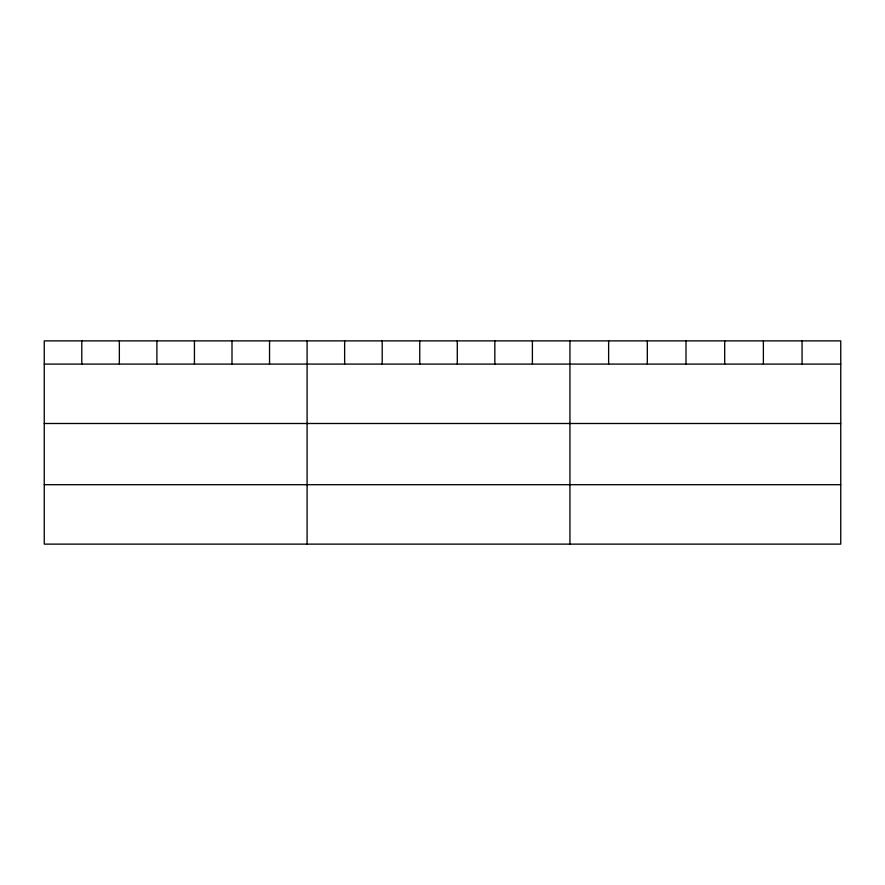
<?xml version="1.0" encoding="UTF-8"?>
<svg xmlns="http://www.w3.org/2000/svg" width="885" height="885" viewBox="0 0 885 885"><rect width="100%" height="100%" fill="white"/><g stroke="black" fill="none" stroke-linecap="round" stroke-linejoin="round"><path stroke-width="1.33" d="M840.75 364.089L840.75 544.12L44.25 544.12L44.25 340.88L840.75 340.88L840.75 364.089L44.25 364.089M44.25 423.495L840.75 423.495M44.25 484.703L840.75 484.703M802.064 340.88L802.064 364.089M763.379 340.88L763.379 364.089M724.693 340.88L724.693 364.089M685.997 340.88L685.997 364.089M647.311 340.88L647.311 364.089M608.626 340.88L608.626 364.089M569.94 340.88L569.94 544.12M532.394 340.88L532.394 364.089M494.837 340.88L494.837 364.089M457.291 340.88L457.291 364.089M419.744 340.88L419.744 364.089M382.198 340.88L382.198 364.089M344.641 340.88L344.641 364.089M307.095 340.88L307.095 544.12M269.549 340.88L269.549 364.089M231.992 340.88L231.992 364.089M194.446 340.88L194.446 364.089M156.899 340.88L156.899 364.089M119.353 340.88L119.353 364.089M81.796 340.88L81.796 364.089"/></g></svg>
